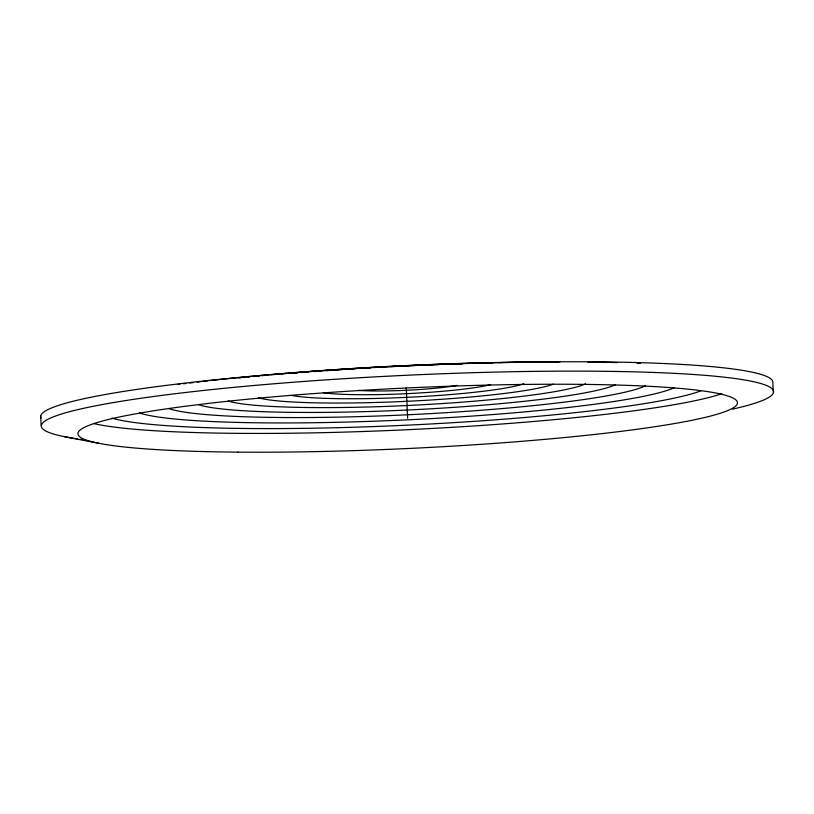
<?xml version="1.0" encoding="UTF-8"?>
<svg xmlns="http://www.w3.org/2000/svg" width="814" height="814" viewBox="0 0 814 814"><rect width="100%" height="100%" fill="white"/><g stroke="black" fill="none" stroke-linecap="round" stroke-linejoin="round"><path stroke-width="1.22" d="M64.52 436.701L98.993 443.304M773.3 392.379L772.862 383.007A366.534 33.598 -2.7 0 0 401.597 366.107A366.534 33.598 -2.7 0 0 41.026 418.091M406.227 387.81L407.661 418.243M40.7 415.995L41.138 425.366M700.752 390.893A305.352 27.991 -2.7 0 1 405.23 425.254A305.352 27.991 -2.7 0 1 111.844 418.101M721.825 393.701A330.138 30.26 -2.7 0 1 409.717 429.599A330.138 30.26 -2.7 0 1 93.518 423.514M674.409 387.698A274.867 25.193 -2.7 0 1 408.282 419.79A274.867 25.193 -2.7 0 1 139.479 412.952M523.87 383.648A122.232 11.203 -2.7 0 1 411.711 397.11A122.232 11.203 -2.7 0 1 291.87 395.441M490.669 384.564A91.687 8.405 -2.7 0 1 408.363 393.589A91.687 8.405 -2.7 0 1 323.392 392.745M553.347 384.167A152.778 14.001 -2.7 0 1 405.168 401.383A152.778 14.001 -2.7 0 1 258.526 397.741M585.531 383.811A183.313 16.809 -2.7 0 1 408.862 405.443A183.313 16.809 -2.7 0 1 228.154 400.946M645.39 385.846A244.363 22.395 -2.7 0 1 409.9 414.672A244.363 22.395 -2.7 0 1 169.007 408.679M615.455 384.696A213.848 19.607 -2.7 0 1 409.371 409.92A213.848 19.607 -2.7 0 1 198.565 404.68M73.291 438.237A366.534 33.598 -2.7 0 1 417.379 374.776A366.534 33.598 -2.7 0 1 732.315 409.188M82.194 439.519A366.534 33.598 -2.7 0 1 79.874 439.204M77.615 438.888A366.534 33.598 -2.7 0 1 74.349 438.4M457.061 385.388A61.121 5.606 -2.7 0 1 358.374 390.405M177.523 384.584A336.06 30.81 -2.7 0 1 179.904 384.269M183.516 383.801A336.06 30.81 -2.7 0 1 185.948 383.486M189.642 383.028A336.06 30.81 -2.7 0 1 193.376 382.56M197.161 382.102A336.06 30.81 -2.7 0 1 200.702 381.685M203.093 381.4A336.06 30.81 -2.7 0 1 207.916 380.85M210.358 380.565A336.06 30.81 -2.7 0 1 559.818 361.854M587.84 362.027A336.06 30.81 -2.7 0 1 617.572 362.606M637.108 363.268A336.06 30.81 -2.7 0 1 640.628 363.41M238.706 378.042A305.565 28.012 -2.7 0 1 241.178 377.777M247.425 377.126A305.565 28.012 -2.7 0 1 249.776 376.892M254.497 376.414A305.565 28.012 -2.7 0 1 259.279 375.946M261.681 375.712A305.565 28.012 -2.7 0 1 267.745 375.142M271.418 374.796A305.565 28.012 -2.7 0 1 277.594 374.237M281.329 373.911A305.565 28.012 -2.7 0 1 286.345 373.473M288.868 373.26A305.565 28.012 -2.7 0 1 297.782 372.517M299.064 372.405A305.565 28.012 -2.7 0 1 307.478 371.733M309.9 371.55A305.565 28.012 -2.7 0 1 492.429 362.729M498.544 362.617A305.565 28.012 -2.7 0 1 558.15 362.24M294.922 373.25A275.061 25.214 -2.7 0 1 297.354 373.046M304.721 372.415A275.061 25.214 -2.7 0 1 308.425 372.11M314.662 371.611A275.061 25.214 -2.7 0 1 319.688 371.215M326.007 370.736A275.061 25.214 -2.7 0 1 330.738 370.39M336.681 369.963A275.061 25.214 -2.7 0 1 342.663 369.546M348.677 369.139A275.061 25.214 -2.7 0 1 355.932 368.671M360.785 368.366A275.061 25.214 -2.7 0 1 370.543 367.775M376.668 367.419A275.061 25.214 -2.7 0 1 384.025 367.012M390.181 366.687A275.061 25.214 -2.7 0 1 401.271 366.127M406.196 365.893A275.061 25.214 -2.7 0 1 418.528 365.344M424.684 365.089A275.061 25.214 -2.7 0 1 439.418 364.53M446.744 364.275A275.061 25.214 -2.7 0 1 462.525 363.797M476.923 363.441A275.061 25.214 -2.7 0 1 492.012 363.146M237.861 452.136A330.138 30.26 -2.7 0 0 737.392 403.398A330.138 30.26 -2.7 0 0 247.731 399.216A330.138 30.26 -2.7 0 0 237.861 452.136"/></g></svg>
